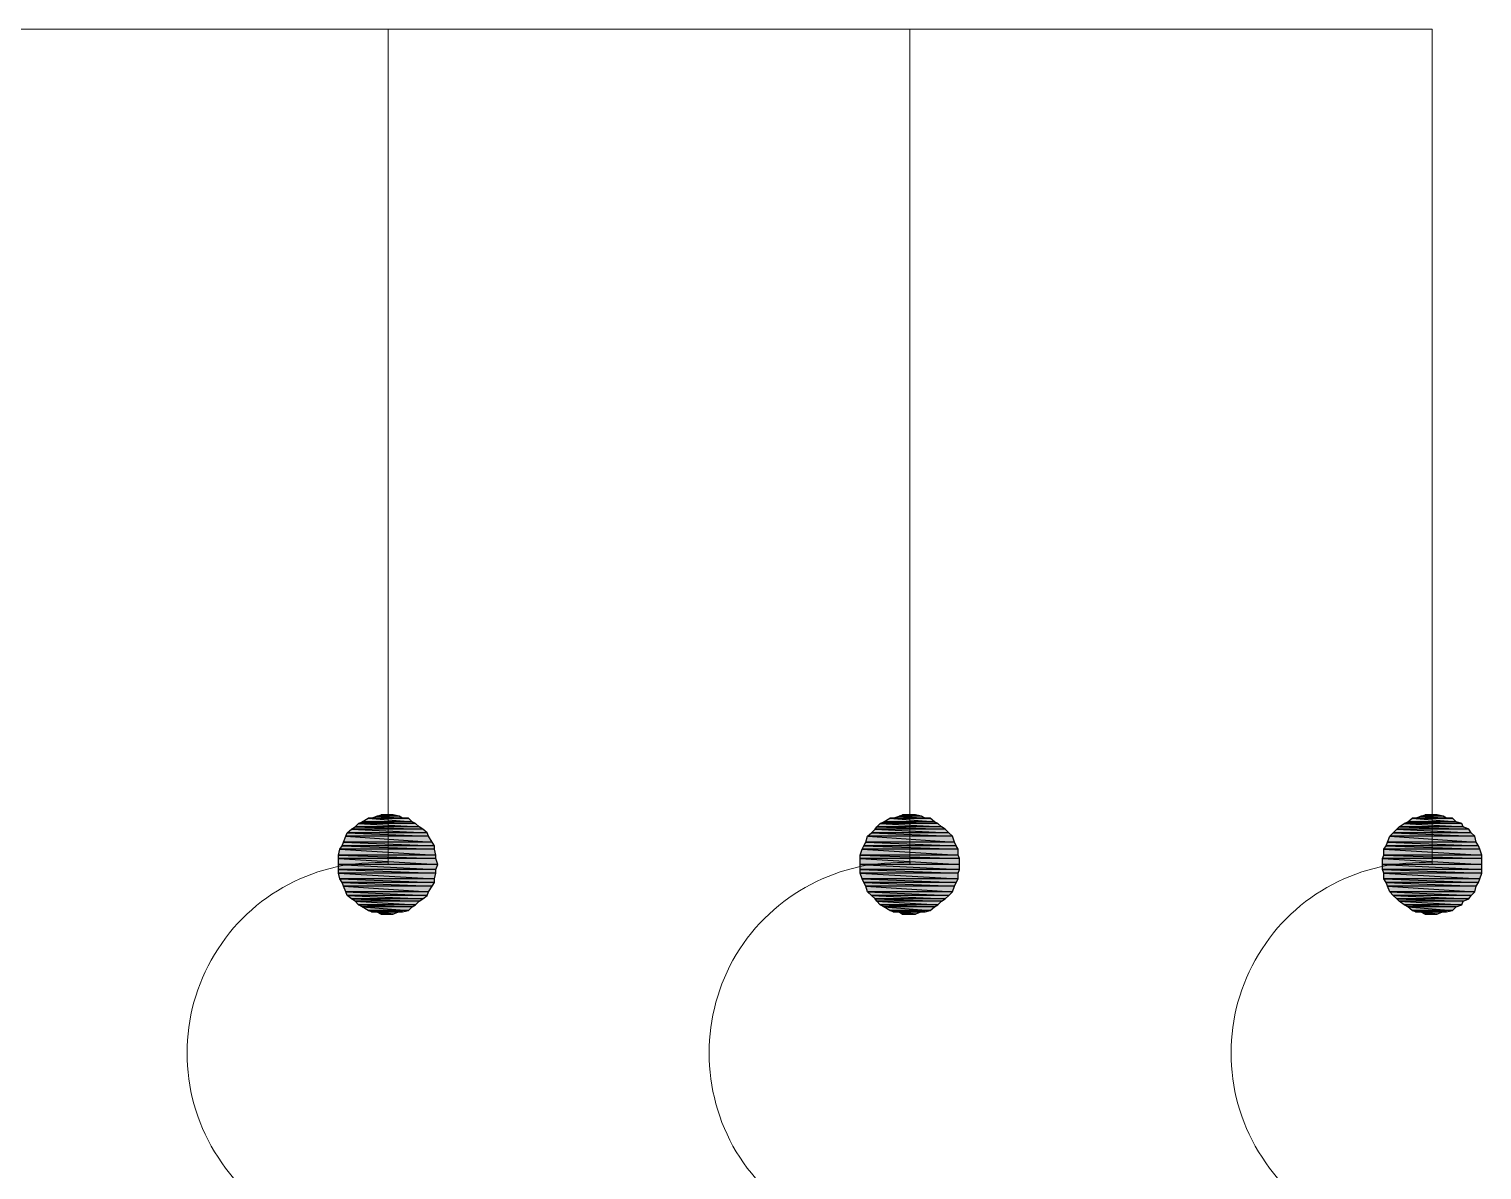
# Model space of a CAD drawing. Header units: millimetres. Extents: x 40 to 176, y -32 to 59.
# Drawn here: x 107.849 to 110.666, y 39.568 to 41.781 of the extents above; entities that cross this region are included whole.
import ezdxf

# ---------------------------------------------------------------- set-up
doc = ezdxf.new("R2010")
doc.units = ezdxf.units.MM
doc.layers.add('13 - Diagrama unifilar', color=7, linetype='Continuous', lineweight=30)

msp = doc.modelspace()

# ---------------------------------------------------------------- hatches: boundary and pattern name
at = {"layer": '13 - Diagrama unifilar', "true_color": 0x000007}
h = msp.add_hatch(color=7, dxfattribs=at)
h.paths.add_polyline_path([(108.5848, 40.2501), (108.5066, 40.2501), (108.5918, 40.2431)])
h.paths.add_polyline_path([(108.5066, 40.2501), (108.5918, 40.2431), (108.4954, 40.2431)])
h = msp.add_hatch(color=7, dxfattribs=at)
h.paths.add_polyline_path([(108.5667, 40.2543), (108.5234, 40.2543), (108.5736, 40.2501)])
h.paths.add_polyline_path([(108.5234, 40.2543), (108.5736, 40.2501), (108.5136, 40.2501)])
h = msp.add_hatch(color=7, dxfattribs=at)
h.paths.add_polyline_path([(108.5555, 40.2571), (108.5317, 40.2571), (108.5667, 40.2543)])
h.paths.add_polyline_path([(108.5317, 40.2571), (108.5667, 40.2543), (108.5234, 40.2543)])
h = msp.add_hatch(color=7, dxfattribs=at)
h.paths.add_polyline_path([(109.5961, 40.2501), (109.5179, 40.2501), (109.6045, 40.2431)])
h.paths.add_polyline_path([(109.5179, 40.2501), (109.6045, 40.2431), (109.5067, 40.2431)])
h = msp.add_hatch(color=7, dxfattribs=at)
h.paths.add_polyline_path([(109.5793, 40.2543), (109.536, 40.2543), (109.5863, 40.2501)])
h.paths.add_polyline_path([(109.536, 40.2543), (109.5863, 40.2501), (109.5248, 40.2501)])
h = msp.add_hatch(color=7, dxfattribs=at)
h.paths.add_polyline_path([(109.5681, 40.2571), (109.543, 40.2571), (109.5793, 40.2543)])
h.paths.add_polyline_path([(109.543, 40.2571), (109.5793, 40.2543), (109.536, 40.2543)])
h = msp.add_hatch(color=7, dxfattribs=at)
h.paths.add_polyline_path([(110.6087, 40.2501), (110.5305, 40.2501), (110.6157, 40.2431)])
h.paths.add_polyline_path([(110.5305, 40.2501), (110.6157, 40.2431), (110.5221, 40.2431)])
h = msp.add_hatch(color=7, dxfattribs=at)
h.paths.add_polyline_path([(110.5906, 40.2543), (110.5473, 40.2543), (110.5975, 40.2501)])
h.paths.add_polyline_path([(110.5473, 40.2543), (110.5975, 40.2501), (110.5375, 40.2501)])
h = msp.add_hatch(color=7, dxfattribs=at)
h.paths.add_polyline_path([(110.5794, 40.2571), (110.5556, 40.2571), (110.5906, 40.2543)])
h.paths.add_polyline_path([(110.5556, 40.2571), (110.5906, 40.2543), (110.5473, 40.2543)])
h = msp.add_hatch(color=7, dxfattribs=at)
h.paths.add_polyline_path([(108.6211, 40.2222), (108.4661, 40.2222), (108.6239, 40.2152)])
h.paths.add_polyline_path([(108.4661, 40.2222), (108.6239, 40.2152), (108.4633, 40.2152)])
h = msp.add_hatch(color=7, dxfattribs=at)
h.paths.add_polyline_path([(108.6128, 40.2291), (108.4745, 40.2291), (108.6211, 40.2222)])
h.paths.add_polyline_path([(108.4745, 40.2291), (108.6211, 40.2222), (108.4661, 40.2222)])
h = msp.add_hatch(color=7, dxfattribs=at)
h.paths.add_polyline_path([(108.6058, 40.2333), (108.4815, 40.2333), (108.6128, 40.2291)])
h.paths.add_polyline_path([(108.4815, 40.2333), (108.6128, 40.2291), (108.4745, 40.2291)])
h = msp.add_hatch(color=7, dxfattribs=at)
h.paths.add_polyline_path([(108.5988, 40.2403), (108.4884, 40.2403), (108.6058, 40.2333)])
h.paths.add_polyline_path([(108.4884, 40.2403), (108.6058, 40.2333), (108.4815, 40.2333)])
h = msp.add_hatch(color=7, dxfattribs=at)
h.paths.add_polyline_path([(108.5918, 40.2431), (108.4954, 40.2431), (108.5988, 40.2403)])
h.paths.add_polyline_path([(108.4954, 40.2431), (108.5988, 40.2403), (108.4884, 40.2403)])
h = msp.add_hatch(color=7, dxfattribs=at)
h.paths.add_polyline_path([(109.6324, 40.2222), (109.4829, 40.2222), (109.6394, 40.2152)])
h.paths.add_polyline_path([(109.4829, 40.2222), (109.6394, 40.2152), (109.4746, 40.2152)])
h = msp.add_hatch(color=7, dxfattribs=at)
h.paths.add_polyline_path([(109.6254, 40.2291), (109.4899, 40.2291), (109.6324, 40.2222)])
h.paths.add_polyline_path([(109.4899, 40.2291), (109.6324, 40.2222), (109.4829, 40.2222)])
h = msp.add_hatch(color=7, dxfattribs=at)
h.paths.add_polyline_path([(109.6184, 40.2333), (109.4927, 40.2333), (109.6254, 40.2291)])
h.paths.add_polyline_path([(109.4927, 40.2333), (109.6254, 40.2291), (109.4899, 40.2291)])
h = msp.add_hatch(color=7, dxfattribs=at)
h.paths.add_polyline_path([(109.6114, 40.2403), (109.4997, 40.2403), (109.6184, 40.2333)])
h.paths.add_polyline_path([(109.4997, 40.2403), (109.6184, 40.2333), (109.4927, 40.2333)])
h = msp.add_hatch(color=7, dxfattribs=at)
h.paths.add_polyline_path([(109.6045, 40.2431), (109.5067, 40.2431), (109.6114, 40.2403)])
h.paths.add_polyline_path([(109.5067, 40.2431), (109.6114, 40.2403), (109.4997, 40.2403)])
h = msp.add_hatch(color=7, dxfattribs=at)
h.paths.add_polyline_path([(110.645, 40.2222), (110.4942, 40.2222), (110.652, 40.2152)])
h.paths.add_polyline_path([(110.4942, 40.2222), (110.652, 40.2152), (110.4872, 40.2152)])
h = msp.add_hatch(color=7, dxfattribs=at)
h.paths.add_polyline_path([(110.6408, 40.2291), (110.5012, 40.2291), (110.645, 40.2222)])
h.paths.add_polyline_path([(110.5012, 40.2291), (110.645, 40.2222), (110.4942, 40.2222)])
h = msp.add_hatch(color=7, dxfattribs=at)
h.paths.add_polyline_path([(110.6297, 40.2333), (110.5054, 40.2333), (110.6408, 40.2291)])
h.paths.add_polyline_path([(110.5054, 40.2333), (110.6408, 40.2291), (110.5012, 40.2291)])
h = msp.add_hatch(color=7, dxfattribs=at)
h.paths.add_polyline_path([(110.6269, 40.2403), (110.5151, 40.2403), (110.6297, 40.2333)])
h.paths.add_polyline_path([(110.5151, 40.2403), (110.6297, 40.2333), (110.5054, 40.2333)])
h = msp.add_hatch(color=7, dxfattribs=at)
h.paths.add_polyline_path([(110.6157, 40.2431), (110.5221, 40.2431), (110.6269, 40.2403)])
h.paths.add_polyline_path([(110.5221, 40.2431), (110.6269, 40.2403), (110.5151, 40.2403)])
h = msp.add_hatch(color=7, dxfattribs=at)
h.paths.add_polyline_path([(108.6351, 40.197), (108.4563, 40.197), (108.6351, 40.19)])
h.paths.add_polyline_path([(108.4563, 40.197), (108.6351, 40.19), (108.4521, 40.19)])
h = msp.add_hatch(color=7, dxfattribs=at)
h.paths.add_polyline_path([(108.6309, 40.204), (108.4591, 40.204), (108.6351, 40.197)])
h.paths.add_polyline_path([(108.4591, 40.204), (108.6351, 40.197), (108.4563, 40.197)])
h = msp.add_hatch(color=7, dxfattribs=at)
h.paths.add_polyline_path([(108.6239, 40.2152), (108.4633, 40.2152), (108.6309, 40.204)])
h.paths.add_polyline_path([(108.4633, 40.2152), (108.6309, 40.204), (108.4591, 40.204)])
h = msp.add_hatch(color=7, dxfattribs=at)
h.paths.add_polyline_path([(109.6464, 40.197), (109.4676, 40.197), (109.6505, 40.19)])
h.paths.add_polyline_path([(109.4676, 40.197), (109.6505, 40.19), (109.4648, 40.19)])
h = msp.add_hatch(color=7, dxfattribs=at)
h.paths.add_polyline_path([(109.6436, 40.204), (109.4718, 40.204), (109.6464, 40.197)])
h.paths.add_polyline_path([(109.4718, 40.204), (109.6464, 40.197), (109.4676, 40.197)])
h = msp.add_hatch(color=7, dxfattribs=at)
h.paths.add_polyline_path([(109.6394, 40.2152), (109.4746, 40.2152), (109.6436, 40.204)])
h.paths.add_polyline_path([(109.4746, 40.2152), (109.6436, 40.204), (109.4718, 40.204)])
h = msp.add_hatch(color=7, dxfattribs=at)
h.paths.add_polyline_path([(110.659, 40.197), (110.4802, 40.197), (110.6618, 40.19)])
h.paths.add_polyline_path([(110.4802, 40.197), (110.6618, 40.19), (110.476, 40.19)])
h = msp.add_hatch(color=7, dxfattribs=at)
h.paths.add_polyline_path([(110.6548, 40.204), (110.483, 40.204), (110.659, 40.197)])
h.paths.add_polyline_path([(110.483, 40.204), (110.659, 40.197), (110.4802, 40.197)])
h = msp.add_hatch(color=7, dxfattribs=at)
h.paths.add_polyline_path([(110.652, 40.2152), (110.4872, 40.2152), (110.6548, 40.204)])
h.paths.add_polyline_path([(110.4872, 40.2152), (110.6548, 40.204), (110.483, 40.204)])
h = msp.add_hatch(color=7, dxfattribs=at)
h.paths.add_polyline_path([(108.6351, 40.19), (108.4521, 40.19), (108.6379, 40.1789)])
h.paths.add_polyline_path([(108.4521, 40.19), (108.6379, 40.1789), (108.4493, 40.1789)])
h = msp.add_hatch(color=7, dxfattribs=at)
h.paths.add_polyline_path([(108.6379, 40.1789), (108.4493, 40.1789), (108.6379, 40.1719)])
h.paths.add_polyline_path([(108.4493, 40.1789), (108.6379, 40.1719), (108.4493, 40.1719)])
h = msp.add_hatch(color=7, dxfattribs=at)
h.paths.add_polyline_path([(108.6379, 40.1719), (108.4493, 40.1719), (108.6421, 40.1607)])
h.paths.add_polyline_path([(108.4493, 40.1719), (108.6421, 40.1607), (108.4493, 40.1607)])
h = msp.add_hatch(color=7, dxfattribs=at)
h.paths.add_polyline_path([(109.6505, 40.19), (109.4648, 40.19), (109.6505, 40.1789)])
h.paths.add_polyline_path([(109.4648, 40.19), (109.6505, 40.1789), (109.4606, 40.1789)])
h = msp.add_hatch(color=7, dxfattribs=at)
h.paths.add_polyline_path([(109.6505, 40.1789), (109.4606, 40.1789), (109.6533, 40.1719)])
h.paths.add_polyline_path([(109.4606, 40.1789), (109.6533, 40.1719), (109.4606, 40.1719)])
h = msp.add_hatch(color=7, dxfattribs=at)
h.paths.add_polyline_path([(109.6533, 40.1719), (109.4606, 40.1719), (109.6533, 40.1607)])
h.paths.add_polyline_path([(109.4606, 40.1719), (109.6533, 40.1607), (109.4606, 40.1607)])
h = msp.add_hatch(color=7, dxfattribs=at)
h.paths.add_polyline_path([(110.666, 40.1789), (110.476, 40.1789), (110.666, 40.1719)])
h.paths.add_polyline_path([(110.476, 40.1789), (110.666, 40.1719), (110.4732, 40.1719)])
h = msp.add_hatch(color=7, dxfattribs=at)
h.paths.add_polyline_path([(110.666, 40.1719), (110.4732, 40.1719), (110.666, 40.1607)])
h.paths.add_polyline_path([(110.4732, 40.1719), (110.666, 40.1607), (110.4732, 40.1607)])
h = msp.add_hatch(color=7, dxfattribs=at)
h.paths.add_polyline_path([(110.6618, 40.19), (110.476, 40.19), (110.666, 40.1789)])
h.paths.add_polyline_path([(110.476, 40.19), (110.666, 40.1789), (110.476, 40.1789)])
h = msp.add_hatch(color=7, dxfattribs=at)
h.paths.add_polyline_path([(108.6421, 40.1607), (108.4493, 40.1607), (108.6379, 40.1509)])
h.paths.add_polyline_path([(108.4493, 40.1607), (108.6379, 40.1509), (108.4493, 40.1509)])
h = msp.add_hatch(color=7, dxfattribs=at)
h.paths.add_polyline_path([(108.6379, 40.1509), (108.4493, 40.1509), (108.6379, 40.1439)])
h.paths.add_polyline_path([(108.4493, 40.1509), (108.6379, 40.1439), (108.4493, 40.1439)])
h = msp.add_hatch(color=7, dxfattribs=at)
h.paths.add_polyline_path([(108.6379, 40.1439), (108.4493, 40.1439), (108.6351, 40.1328)])
h.paths.add_polyline_path([(108.4493, 40.1439), (108.6351, 40.1328), (108.4521, 40.1328)])
h = msp.add_hatch(color=7, dxfattribs=at)
h.paths.add_polyline_path([(109.6533, 40.1607), (109.4606, 40.1607), (109.6533, 40.1509)])
h.paths.add_polyline_path([(109.4606, 40.1607), (109.6533, 40.1509), (109.4606, 40.1509)])
h = msp.add_hatch(color=7, dxfattribs=at)
h.paths.add_polyline_path([(109.6533, 40.1509), (109.4606, 40.1509), (109.6505, 40.1439)])
h.paths.add_polyline_path([(109.4606, 40.1509), (109.6505, 40.1439), (109.4606, 40.1439)])
h = msp.add_hatch(color=7, dxfattribs=at)
h.paths.add_polyline_path([(109.6505, 40.1439), (109.4606, 40.1439), (109.6505, 40.1328)])
h.paths.add_polyline_path([(109.4606, 40.1439), (109.6505, 40.1328), (109.4648, 40.1328)])
h = msp.add_hatch(color=7, dxfattribs=at)
h.paths.add_polyline_path([(110.666, 40.1607), (110.4732, 40.1607), (110.666, 40.1509)])
h.paths.add_polyline_path([(110.4732, 40.1607), (110.666, 40.1509), (110.4732, 40.1509)])
h = msp.add_hatch(color=7, dxfattribs=at)
h.paths.add_polyline_path([(110.666, 40.1509), (110.4732, 40.1509), (110.666, 40.1439)])
h.paths.add_polyline_path([(110.4732, 40.1509), (110.666, 40.1439), (110.476, 40.1439)])
h = msp.add_hatch(color=7, dxfattribs=at)
h.paths.add_polyline_path([(110.666, 40.1439), (110.476, 40.1439), (110.6618, 40.1328)])
h.paths.add_polyline_path([(110.476, 40.1439), (110.6618, 40.1328), (110.476, 40.1328)])
h = msp.add_hatch(color=7, dxfattribs=at)
h.paths.add_polyline_path([(108.6351, 40.1328), (108.4521, 40.1328), (108.6351, 40.1258)])
h.paths.add_polyline_path([(108.4521, 40.1328), (108.6351, 40.1258), (108.4563, 40.1258)])
h = msp.add_hatch(color=7, dxfattribs=at)
h.paths.add_polyline_path([(108.6351, 40.1258), (108.4563, 40.1258), (108.6309, 40.1188)])
h.paths.add_polyline_path([(108.4563, 40.1258), (108.6309, 40.1188), (108.4591, 40.1188)])
h = msp.add_hatch(color=7, dxfattribs=at)
h.paths.add_polyline_path([(108.6309, 40.1188), (108.4591, 40.1188), (108.6239, 40.1076)])
h.paths.add_polyline_path([(108.4591, 40.1188), (108.6239, 40.1076), (108.4633, 40.1076)])
h = msp.add_hatch(color=7, dxfattribs=at)
h.paths.add_polyline_path([(109.6505, 40.1328), (109.4648, 40.1328), (109.6464, 40.1258)])
h.paths.add_polyline_path([(109.4648, 40.1328), (109.6464, 40.1258), (109.4676, 40.1258)])
h = msp.add_hatch(color=7, dxfattribs=at)
h.paths.add_polyline_path([(109.6464, 40.1258), (109.4676, 40.1258), (109.6436, 40.1188)])
h.paths.add_polyline_path([(109.4676, 40.1258), (109.6436, 40.1188), (109.4718, 40.1188)])
h = msp.add_hatch(color=7, dxfattribs=at)
h.paths.add_polyline_path([(109.6436, 40.1188), (109.4718, 40.1188), (109.6394, 40.1076)])
h.paths.add_polyline_path([(109.4718, 40.1188), (109.6394, 40.1076), (109.4746, 40.1076)])
h = msp.add_hatch(color=7, dxfattribs=at)
h.paths.add_polyline_path([(110.6618, 40.1328), (110.476, 40.1328), (110.659, 40.1258)])
h.paths.add_polyline_path([(110.476, 40.1328), (110.659, 40.1258), (110.4802, 40.1258)])
h = msp.add_hatch(color=7, dxfattribs=at)
h.paths.add_polyline_path([(110.659, 40.1258), (110.4802, 40.1258), (110.6548, 40.1188)])
h.paths.add_polyline_path([(110.4802, 40.1258), (110.6548, 40.1188), (110.483, 40.1188)])
h = msp.add_hatch(color=7, dxfattribs=at)
h.paths.add_polyline_path([(110.6548, 40.1188), (110.483, 40.1188), (110.652, 40.1076)])
h.paths.add_polyline_path([(110.483, 40.1188), (110.652, 40.1076), (110.4872, 40.1076)])
h = msp.add_hatch(color=7, dxfattribs=at)
h.paths.add_polyline_path([(108.6239, 40.1076), (108.4633, 40.1076), (108.6211, 40.1006)])
h.paths.add_polyline_path([(108.4633, 40.1076), (108.6211, 40.1006), (108.4661, 40.1006)])
h = msp.add_hatch(color=7, dxfattribs=at)
h.paths.add_polyline_path([(108.6211, 40.1006), (108.4661, 40.1006), (108.6128, 40.0937)])
h.paths.add_polyline_path([(108.4661, 40.1006), (108.6128, 40.0937), (108.4745, 40.0937)])
h = msp.add_hatch(color=7, dxfattribs=at)
h.paths.add_polyline_path([(108.6128, 40.0937), (108.4745, 40.0937), (108.6058, 40.0895)])
h.paths.add_polyline_path([(108.4745, 40.0937), (108.6058, 40.0895), (108.4815, 40.0895)])
h = msp.add_hatch(color=7, dxfattribs=at)
h.paths.add_polyline_path([(108.6058, 40.0895), (108.4815, 40.0895), (108.5988, 40.0825)])
h.paths.add_polyline_path([(108.4815, 40.0895), (108.5988, 40.0825), (108.4884, 40.0825)])
h = msp.add_hatch(color=7, dxfattribs=at)
h.paths.add_polyline_path([(108.5988, 40.0825), (108.4884, 40.0825), (108.5918, 40.0783)])
h.paths.add_polyline_path([(108.4884, 40.0825), (108.5918, 40.0783), (108.4954, 40.0783)])
h = msp.add_hatch(color=7, dxfattribs=at)
h.paths.add_polyline_path([(109.6394, 40.1076), (109.4746, 40.1076), (109.6324, 40.1006)])
h.paths.add_polyline_path([(109.4746, 40.1076), (109.6324, 40.1006), (109.4829, 40.1006)])
h = msp.add_hatch(color=7, dxfattribs=at)
h.paths.add_polyline_path([(109.6324, 40.1006), (109.4829, 40.1006), (109.6254, 40.0937)])
h.paths.add_polyline_path([(109.4829, 40.1006), (109.6254, 40.0937), (109.4899, 40.0937)])
h = msp.add_hatch(color=7, dxfattribs=at)
h.paths.add_polyline_path([(109.6254, 40.0937), (109.4899, 40.0937), (109.6184, 40.0895)])
h.paths.add_polyline_path([(109.4899, 40.0937), (109.6184, 40.0895), (109.4927, 40.0895)])
h = msp.add_hatch(color=7, dxfattribs=at)
h.paths.add_polyline_path([(109.6184, 40.0895), (109.4927, 40.0895), (109.6114, 40.0825)])
h.paths.add_polyline_path([(109.4927, 40.0895), (109.6114, 40.0825), (109.4997, 40.0825)])
h = msp.add_hatch(color=7, dxfattribs=at)
h.paths.add_polyline_path([(109.6114, 40.0825), (109.4997, 40.0825), (109.6045, 40.0783)])
h.paths.add_polyline_path([(109.4997, 40.0825), (109.6045, 40.0783), (109.5067, 40.0783)])
h = msp.add_hatch(color=7, dxfattribs=at)
h.paths.add_polyline_path([(110.652, 40.1076), (110.4872, 40.1076), (110.645, 40.1006)])
h.paths.add_polyline_path([(110.4872, 40.1076), (110.645, 40.1006), (110.4942, 40.1006)])
h = msp.add_hatch(color=7, dxfattribs=at)
h.paths.add_polyline_path([(110.645, 40.1006), (110.4942, 40.1006), (110.6408, 40.0937)])
h.paths.add_polyline_path([(110.4942, 40.1006), (110.6408, 40.0937), (110.5012, 40.0937)])
h = msp.add_hatch(color=7, dxfattribs=at)
h.paths.add_polyline_path([(110.6408, 40.0937), (110.5012, 40.0937), (110.6297, 40.0895)])
h.paths.add_polyline_path([(110.5012, 40.0937), (110.6297, 40.0895), (110.5054, 40.0895)])
h = msp.add_hatch(color=7, dxfattribs=at)
h.paths.add_polyline_path([(110.6297, 40.0895), (110.5054, 40.0895), (110.6269, 40.0825)])
h.paths.add_polyline_path([(110.5054, 40.0895), (110.6269, 40.0825), (110.5151, 40.0825)])
h = msp.add_hatch(color=7, dxfattribs=at)
h.paths.add_polyline_path([(110.6269, 40.0825), (110.5151, 40.0825), (110.6157, 40.0783)])
h.paths.add_polyline_path([(110.5151, 40.0825), (110.6157, 40.0783), (110.5221, 40.0783)])
h = msp.add_hatch(color=7, dxfattribs=at)
h.paths.add_polyline_path([(108.5918, 40.0783), (108.4954, 40.0783), (108.5848, 40.0713)])
h.paths.add_polyline_path([(108.4954, 40.0783), (108.5848, 40.0713), (108.5066, 40.0713)])
h = msp.add_hatch(color=7, dxfattribs=at)
h.paths.add_polyline_path([(108.5848, 40.0713), (108.5066, 40.0713), (108.5736, 40.0685)])
h.paths.add_polyline_path([(108.5066, 40.0713), (108.5736, 40.0685), (108.5136, 40.0685)])
h = msp.add_hatch(color=7, dxfattribs=at)
h.paths.add_polyline_path([(108.5234, 40.0685), (108.5317, 40.0643), (108.5555, 40.0643)])
h.paths.add_polyline_path([(108.5317, 40.0643), (108.5555, 40.0643), (108.5485, 40.0643)])
for points in [[(108.5234, 40.0685), (108.5667, 40.0685), (108.5555, 40.0643)], [(109.536, 40.0685), (109.5793, 40.0685), (109.5681, 40.0643)], [(110.5473, 40.0685), (110.5906, 40.0685), (110.5794, 40.0643)]]:
    msp.add_hatch(color=7, dxfattribs=at).paths.add_polyline_path(points)
h = msp.add_hatch(color=7, dxfattribs=at)
h.paths.add_polyline_path([(109.6045, 40.0783), (109.5067, 40.0783), (109.5961, 40.0713)])
h.paths.add_polyline_path([(109.5067, 40.0783), (109.5961, 40.0713), (109.5179, 40.0713)])
h = msp.add_hatch(color=7, dxfattribs=at)
h.paths.add_polyline_path([(109.5961, 40.0713), (109.5179, 40.0713), (109.5863, 40.0685)])
h.paths.add_polyline_path([(109.5179, 40.0713), (109.5863, 40.0685), (109.5248, 40.0685)])
h = msp.add_hatch(color=7, dxfattribs=at)
h.paths.add_polyline_path([(109.536, 40.0685), (109.543, 40.0643), (109.5681, 40.0643)])
h.paths.add_polyline_path([(109.543, 40.0643), (109.5681, 40.0643), (109.5612, 40.0643)])
h = msp.add_hatch(color=7, dxfattribs=at)
h.paths.add_polyline_path([(110.6157, 40.0783), (110.5221, 40.0783), (110.6087, 40.0713)])
h.paths.add_polyline_path([(110.5221, 40.0783), (110.6087, 40.0713), (110.5305, 40.0713)])
h = msp.add_hatch(color=7, dxfattribs=at)
h.paths.add_polyline_path([(110.6087, 40.0713), (110.5305, 40.0713), (110.5975, 40.0685)])
h.paths.add_polyline_path([(110.5305, 40.0713), (110.5975, 40.0685), (110.5375, 40.0685)])
h = msp.add_hatch(color=7, dxfattribs=at)
h.paths.add_polyline_path([(110.5473, 40.0685), (110.5556, 40.0643), (110.5794, 40.0643)])
h.paths.add_polyline_path([(110.5556, 40.0643), (110.5794, 40.0643), (110.5724, 40.0643)])

# ---------------------------------------------------------------- linework, layer by layer
at = {"layer": '13 - Diagrama unifilar', "color": 7, "linetype": 'Continuous', "lineweight": 20, "true_color": 0x000007}
for points in [[(110.5696, 41.7809), (101.4544, 41.7809), (101.4544, 40.1607)], [(108.5457, 41.7809), (108.5457, 40.1607), (108.5457, 40.1607)], [(109.557, 41.7809), (109.557, 40.1607), (109.557, 40.1607)], [(110.5696, 41.7809), (110.5696, 40.1607), (110.5696, 40.1607)]]:
    msp.add_lwpolyline(points, dxfattribs=at)
at = {"layer": '13 - Diagrama unifilar', "color": 7, "linetype": 'Continuous', "lineweight": -2, "true_color": 0x000007}
for points in [[(108.5066, 40.2501), (108.5918, 40.2431), (108.4954, 40.2431)], [(108.5136, 40.2501), (108.5848, 40.2501), (108.5066, 40.2501)], [(108.5848, 40.2501), (108.5066, 40.2501), (108.5918, 40.2431)], [(108.5234, 40.2543), (108.5736, 40.2501), (108.5136, 40.2501)], [(108.5736, 40.2501), (108.5136, 40.2501), (108.5848, 40.2501)], [(108.5317, 40.2571), (108.5667, 40.2543), (108.5234, 40.2543)], [(108.5667, 40.2543), (108.5234, 40.2543), (108.5736, 40.2501)], [(108.5485, 40.2571), (108.5555, 40.2571), (108.5317, 40.2571)], [(108.5555, 40.2571), (108.5317, 40.2571), (108.5667, 40.2543)], [(109.5179, 40.2501), (109.6045, 40.2431), (109.5067, 40.2431)], [(109.5248, 40.2501), (109.5961, 40.2501), (109.5179, 40.2501)], [(109.5961, 40.2501), (109.5179, 40.2501), (109.6045, 40.2431)], [(109.536, 40.2543), (109.5863, 40.2501), (109.5248, 40.2501)], [(109.5863, 40.2501), (109.5248, 40.2501), (109.5961, 40.2501)], [(109.543, 40.2571), (109.5793, 40.2543), (109.536, 40.2543)], [(109.5793, 40.2543), (109.536, 40.2543), (109.5863, 40.2501)], [(109.5612, 40.2571), (109.5681, 40.2571), (109.543, 40.2571)], [(109.5681, 40.2571), (109.543, 40.2571), (109.5793, 40.2543)], [(110.5305, 40.2501), (110.6157, 40.2431), (110.5221, 40.2431)], [(110.5375, 40.2501), (110.6087, 40.2501), (110.5305, 40.2501)], [(110.6087, 40.2501), (110.5305, 40.2501), (110.6157, 40.2431)], [(110.5473, 40.2543), (110.5975, 40.2501), (110.5375, 40.2501)], [(110.5975, 40.2501), (110.5375, 40.2501), (110.6087, 40.2501)], [(110.5556, 40.2571), (110.5906, 40.2543), (110.5473, 40.2543)], [(110.5906, 40.2543), (110.5473, 40.2543), (110.5975, 40.2501)], [(110.5724, 40.2571), (110.5794, 40.2571), (110.5556, 40.2571)], [(110.5794, 40.2571), (110.5556, 40.2571), (110.5906, 40.2543)], [(108.4661, 40.2222), (108.6239, 40.2152), (108.4633, 40.2152)], [(108.4745, 40.2291), (108.6211, 40.2222), (108.4661, 40.2222)], [(108.6211, 40.2222), (108.4661, 40.2222), (108.6239, 40.2152)], [(108.4815, 40.2333), (108.6128, 40.2291), (108.4745, 40.2291)], [(108.6128, 40.2291), (108.4745, 40.2291), (108.6211, 40.2222)], [(108.4884, 40.2403), (108.6058, 40.2333), (108.4815, 40.2333)], [(108.6058, 40.2333), (108.4815, 40.2333), (108.6128, 40.2291)], [(108.4954, 40.2431), (108.5988, 40.2403), (108.4884, 40.2403)], [(108.5988, 40.2403), (108.4884, 40.2403), (108.6058, 40.2333)], [(108.5918, 40.2431), (108.4954, 40.2431), (108.5988, 40.2403)], [(109.4829, 40.2222), (109.6394, 40.2152), (109.4746, 40.2152)], [(109.4899, 40.2291), (109.6324, 40.2222), (109.4829, 40.2222)], [(109.6324, 40.2222), (109.4829, 40.2222), (109.6394, 40.2152)], [(109.4927, 40.2333), (109.6254, 40.2291), (109.4899, 40.2291)], [(109.6254, 40.2291), (109.4899, 40.2291), (109.6324, 40.2222)], [(109.4997, 40.2403), (109.6184, 40.2333), (109.4927, 40.2333)], [(109.6184, 40.2333), (109.4927, 40.2333), (109.6254, 40.2291)], [(109.5067, 40.2431), (109.6114, 40.2403), (109.4997, 40.2403)], [(109.6114, 40.2403), (109.4997, 40.2403), (109.6184, 40.2333)], [(109.6045, 40.2431), (109.5067, 40.2431), (109.6114, 40.2403)], [(110.4942, 40.2222), (110.652, 40.2152), (110.4872, 40.2152)], [(110.5012, 40.2291), (110.645, 40.2222), (110.4942, 40.2222)], [(110.645, 40.2222), (110.4942, 40.2222), (110.652, 40.2152)], [(110.5054, 40.2333), (110.6408, 40.2291), (110.5012, 40.2291)], [(110.6408, 40.2291), (110.5012, 40.2291), (110.645, 40.2222)], [(110.5151, 40.2403), (110.6297, 40.2333), (110.5054, 40.2333)], [(110.6297, 40.2333), (110.5054, 40.2333), (110.6408, 40.2291)], [(110.5221, 40.2431), (110.6269, 40.2403), (110.5151, 40.2403)], [(110.6269, 40.2403), (110.5151, 40.2403), (110.6297, 40.2333)], [(110.6157, 40.2431), (110.5221, 40.2431), (110.6269, 40.2403)], [(108.4563, 40.197), (108.6351, 40.19), (108.4521, 40.19)], [(108.4591, 40.204), (108.6351, 40.197), (108.4563, 40.197)], [(108.6351, 40.197), (108.4563, 40.197), (108.6351, 40.19)], [(108.4633, 40.2152), (108.6309, 40.204), (108.4591, 40.204)], [(108.6309, 40.204), (108.4591, 40.204), (108.6351, 40.197)], [(108.6239, 40.2152), (108.4633, 40.2152), (108.6309, 40.204)], [(109.4676, 40.197), (109.6505, 40.19), (109.4648, 40.19)], [(109.4718, 40.204), (109.6464, 40.197), (109.4676, 40.197)], [(109.6464, 40.197), (109.4676, 40.197), (109.6505, 40.19)], [(109.4746, 40.2152), (109.6436, 40.204), (109.4718, 40.204)], [(109.6436, 40.204), (109.4718, 40.204), (109.6464, 40.197)], [(109.6394, 40.2152), (109.4746, 40.2152), (109.6436, 40.204)], [(110.4802, 40.197), (110.6618, 40.19), (110.476, 40.19)], [(110.483, 40.204), (110.659, 40.197), (110.4802, 40.197)], [(110.659, 40.197), (110.4802, 40.197), (110.6618, 40.19)], [(110.4872, 40.2152), (110.6548, 40.204), (110.483, 40.204)], [(110.6548, 40.204), (110.483, 40.204), (110.659, 40.197)], [(110.652, 40.2152), (110.4872, 40.2152), (110.6548, 40.204)], [(108.4521, 40.19), (108.6379, 40.1789), (108.4493, 40.1789)], [(108.6379, 40.1789), (108.4493, 40.1789), (108.6379, 40.1719)], [(108.4493, 40.1789), (108.6379, 40.1719), (108.4493, 40.1719)], [(108.6379, 40.1719), (108.4493, 40.1719), (108.6421, 40.1607)], [(108.4493, 40.1719), (108.6421, 40.1607), (108.4493, 40.1607)], [(108.6351, 40.19), (108.4521, 40.19), (108.6379, 40.1789)], [(109.4648, 40.19), (109.6505, 40.1789), (109.4606, 40.1789)], [(109.6505, 40.1789), (109.4606, 40.1789), (109.6533, 40.1719)], [(109.4606, 40.1789), (109.6533, 40.1719), (109.4606, 40.1719)], [(109.6533, 40.1719), (109.4606, 40.1719), (109.6533, 40.1607)], [(109.4606, 40.1719), (109.6533, 40.1607), (109.4606, 40.1607)], [(109.6505, 40.19), (109.4648, 40.19), (109.6505, 40.1789)], [(110.476, 40.1789), (110.666, 40.1719), (110.4732, 40.1719)], [(110.666, 40.1719), (110.4732, 40.1719), (110.666, 40.1607)], [(110.4732, 40.1719), (110.666, 40.1607), (110.4732, 40.1607)], [(110.6618, 40.19), (110.476, 40.19), (110.666, 40.1789)], [(110.476, 40.19), (110.666, 40.1789), (110.476, 40.1789)], [(110.666, 40.1789), (110.476, 40.1789), (110.666, 40.1719)], [(108.6421, 40.1607), (108.4493, 40.1607), (108.6379, 40.1509)], [(108.4493, 40.1607), (108.6379, 40.1509), (108.4493, 40.1509)], [(108.6379, 40.1509), (108.4493, 40.1509), (108.6379, 40.1439)], [(108.4493, 40.1509), (108.6379, 40.1439), (108.4493, 40.1439)], [(108.6379, 40.1439), (108.4493, 40.1439), (108.6351, 40.1328)], [(108.4493, 40.1439), (108.6351, 40.1328), (108.4521, 40.1328)], [(109.6533, 40.1607), (109.4606, 40.1607), (109.6533, 40.1509)], [(109.4606, 40.1607), (109.6533, 40.1509), (109.4606, 40.1509)], [(109.6533, 40.1509), (109.4606, 40.1509), (109.6505, 40.1439)], [(109.4606, 40.1509), (109.6505, 40.1439), (109.4606, 40.1439)], [(109.6505, 40.1439), (109.4606, 40.1439), (109.6505, 40.1328)], [(109.4606, 40.1439), (109.6505, 40.1328), (109.4648, 40.1328)], [(110.666, 40.1607), (110.4732, 40.1607), (110.666, 40.1509)], [(110.4732, 40.1607), (110.666, 40.1509), (110.4732, 40.1509)], [(110.666, 40.1509), (110.4732, 40.1509), (110.666, 40.1439)], [(110.4732, 40.1509), (110.666, 40.1439), (110.476, 40.1439)], [(110.666, 40.1439), (110.476, 40.1439), (110.6618, 40.1328)], [(110.476, 40.1439), (110.6618, 40.1328), (110.476, 40.1328)], [(108.6351, 40.1328), (108.4521, 40.1328), (108.6351, 40.1258)], [(108.4521, 40.1328), (108.6351, 40.1258), (108.4563, 40.1258)], [(108.6351, 40.1258), (108.4563, 40.1258), (108.6309, 40.1188)], [(108.4563, 40.1258), (108.6309, 40.1188), (108.4591, 40.1188)], [(108.6309, 40.1188), (108.4591, 40.1188), (108.6239, 40.1076)], [(108.4591, 40.1188), (108.6239, 40.1076), (108.4633, 40.1076)], [(109.6505, 40.1328), (109.4648, 40.1328), (109.6464, 40.1258)], [(109.4648, 40.1328), (109.6464, 40.1258), (109.4676, 40.1258)], [(109.6464, 40.1258), (109.4676, 40.1258), (109.6436, 40.1188)], [(109.4676, 40.1258), (109.6436, 40.1188), (109.4718, 40.1188)], [(109.6436, 40.1188), (109.4718, 40.1188), (109.6394, 40.1076)], [(109.4718, 40.1188), (109.6394, 40.1076), (109.4746, 40.1076)], [(110.6618, 40.1328), (110.476, 40.1328), (110.659, 40.1258)], [(110.476, 40.1328), (110.659, 40.1258), (110.4802, 40.1258)], [(110.659, 40.1258), (110.4802, 40.1258), (110.6548, 40.1188)], [(110.4802, 40.1258), (110.6548, 40.1188), (110.483, 40.1188)], [(110.6548, 40.1188), (110.483, 40.1188), (110.652, 40.1076)], [(110.483, 40.1188), (110.652, 40.1076), (110.4872, 40.1076)], [(108.6239, 40.1076), (108.4633, 40.1076), (108.6211, 40.1006)], [(108.4633, 40.1076), (108.6211, 40.1006), (108.4661, 40.1006)], [(108.6211, 40.1006), (108.4661, 40.1006), (108.6128, 40.0937)], [(108.4661, 40.1006), (108.6128, 40.0937), (108.4745, 40.0937)], [(108.6128, 40.0937), (108.4745, 40.0937), (108.6058, 40.0895)], [(108.4745, 40.0937), (108.6058, 40.0895), (108.4815, 40.0895)], [(108.6058, 40.0895), (108.4815, 40.0895), (108.5988, 40.0825)], [(108.4815, 40.0895), (108.5988, 40.0825), (108.4884, 40.0825)], [(108.5988, 40.0825), (108.4884, 40.0825), (108.5918, 40.0783)], [(108.4884, 40.0825), (108.5918, 40.0783), (108.4954, 40.0783)], [(109.6394, 40.1076), (109.4746, 40.1076), (109.6324, 40.1006)], [(109.4746, 40.1076), (109.6324, 40.1006), (109.4829, 40.1006)], [(109.6324, 40.1006), (109.4829, 40.1006), (109.6254, 40.0937)], [(109.4829, 40.1006), (109.6254, 40.0937), (109.4899, 40.0937)], [(109.6254, 40.0937), (109.4899, 40.0937), (109.6184, 40.0895)], [(109.4899, 40.0937), (109.6184, 40.0895), (109.4927, 40.0895)], [(109.6184, 40.0895), (109.4927, 40.0895), (109.6114, 40.0825)], [(109.4927, 40.0895), (109.6114, 40.0825), (109.4997, 40.0825)], [(109.6114, 40.0825), (109.4997, 40.0825), (109.6045, 40.0783)], [(109.4997, 40.0825), (109.6045, 40.0783), (109.5067, 40.0783)], [(110.652, 40.1076), (110.4872, 40.1076), (110.645, 40.1006)], [(110.4872, 40.1076), (110.645, 40.1006), (110.4942, 40.1006)], [(110.645, 40.1006), (110.4942, 40.1006), (110.6408, 40.0937)], [(110.4942, 40.1006), (110.6408, 40.0937), (110.5012, 40.0937)], [(110.6408, 40.0937), (110.5012, 40.0937), (110.6297, 40.0895)], [(110.5012, 40.0937), (110.6297, 40.0895), (110.5054, 40.0895)], [(110.6297, 40.0895), (110.5054, 40.0895), (110.6269, 40.0825)], [(110.5054, 40.0895), (110.6269, 40.0825), (110.5151, 40.0825)], [(110.6269, 40.0825), (110.5151, 40.0825), (110.6157, 40.0783)], [(110.5151, 40.0825), (110.6157, 40.0783), (110.5221, 40.0783)], [(108.5918, 40.0783), (108.4954, 40.0783), (108.5848, 40.0713)], [(108.4954, 40.0783), (108.5848, 40.0713), (108.5066, 40.0713)], [(108.5848, 40.0713), (108.5066, 40.0713), (108.5736, 40.0685)], [(108.5066, 40.0713), (108.5736, 40.0685), (108.5136, 40.0685)], [(108.5736, 40.0685), (108.5136, 40.0685), (108.5667, 40.0685)], [(108.5136, 40.0685), (108.5667, 40.0685), (108.5234, 40.0685)], [(108.5234, 40.0685), (108.5317, 40.0643), (108.5555, 40.0643)], [(108.5234, 40.0685), (108.5667, 40.0685), (108.5555, 40.0643)], [(108.5317, 40.0643), (108.5555, 40.0643), (108.5485, 40.0643)], [(109.6045, 40.0783), (109.5067, 40.0783), (109.5961, 40.0713)], [(109.5067, 40.0783), (109.5961, 40.0713), (109.5179, 40.0713)], [(109.5961, 40.0713), (109.5179, 40.0713), (109.5863, 40.0685)], [(109.5179, 40.0713), (109.5863, 40.0685), (109.5248, 40.0685)], [(109.5863, 40.0685), (109.5248, 40.0685), (109.5793, 40.0685)], [(109.5248, 40.0685), (109.5793, 40.0685), (109.536, 40.0685)], [(109.536, 40.0685), (109.543, 40.0643), (109.5681, 40.0643)], [(109.536, 40.0685), (109.5793, 40.0685), (109.5681, 40.0643)], [(109.543, 40.0643), (109.5681, 40.0643), (109.5612, 40.0643)], [(110.6157, 40.0783), (110.5221, 40.0783), (110.6087, 40.0713)], [(110.5221, 40.0783), (110.6087, 40.0713), (110.5305, 40.0713)], [(110.6087, 40.0713), (110.5305, 40.0713), (110.5975, 40.0685)], [(110.5305, 40.0713), (110.5975, 40.0685), (110.5375, 40.0685)], [(110.5975, 40.0685), (110.5375, 40.0685), (110.5906, 40.0685)], [(110.5375, 40.0685), (110.5906, 40.0685), (110.5473, 40.0685)], [(110.5473, 40.0685), (110.5556, 40.0643), (110.5794, 40.0643)], [(110.5473, 40.0685), (110.5906, 40.0685), (110.5794, 40.0643)], [(110.5556, 40.0643), (110.5794, 40.0643), (110.5724, 40.0643)]]:
    msp.add_lwpolyline(points, close=True, dxfattribs=at)
at = {"layer": '13 - Diagrama unifilar', "color": 7, "linetype": 'Continuous', "lineweight": 20, "true_color": 0x000007}
for points in [[(108.5457, 40.1635), (108.4088, 40.1719), (108.2789, 40.1034), (108.2091, 39.9861), (108.2091, 39.9861), (108.1379, 39.8688), (108.1379, 39.7207), (108.2091, 39.6034), (108.2091, 39.6034), (108.2789, 39.4861), (108.4088, 39.4176), (108.5457, 39.4246)], [(109.5584, 40.1635), (109.4215, 40.1719), (109.2916, 40.1034), (109.2203, 39.9861), (109.2203, 39.9861), (109.1505, 39.8688), (109.1505, 39.7207), (109.2203, 39.6034), (109.2203, 39.6034), (109.2916, 39.4861), (109.4215, 39.4176), (109.5584, 39.4246)], [(110.5696, 40.1635), (110.4327, 40.1719), (110.3028, 40.1034), (110.233, 39.9861), (110.233, 39.9861), (110.1618, 39.8688), (110.1618, 39.7207), (110.233, 39.6034), (110.233, 39.6034), (110.3028, 39.4861), (110.4327, 39.4176), (110.5696, 39.4246)]]:
    msp.add_open_spline(points, degree=3, knots=[0, 0, 0, 0, 0.083333, 0.083333, 0.083333, 0.083334, 0.166667, 0.166667, 0.166667, 0.166668, 1, 1, 1, 1], dxfattribs=at)

doc.saveas('drawing.dxf')
